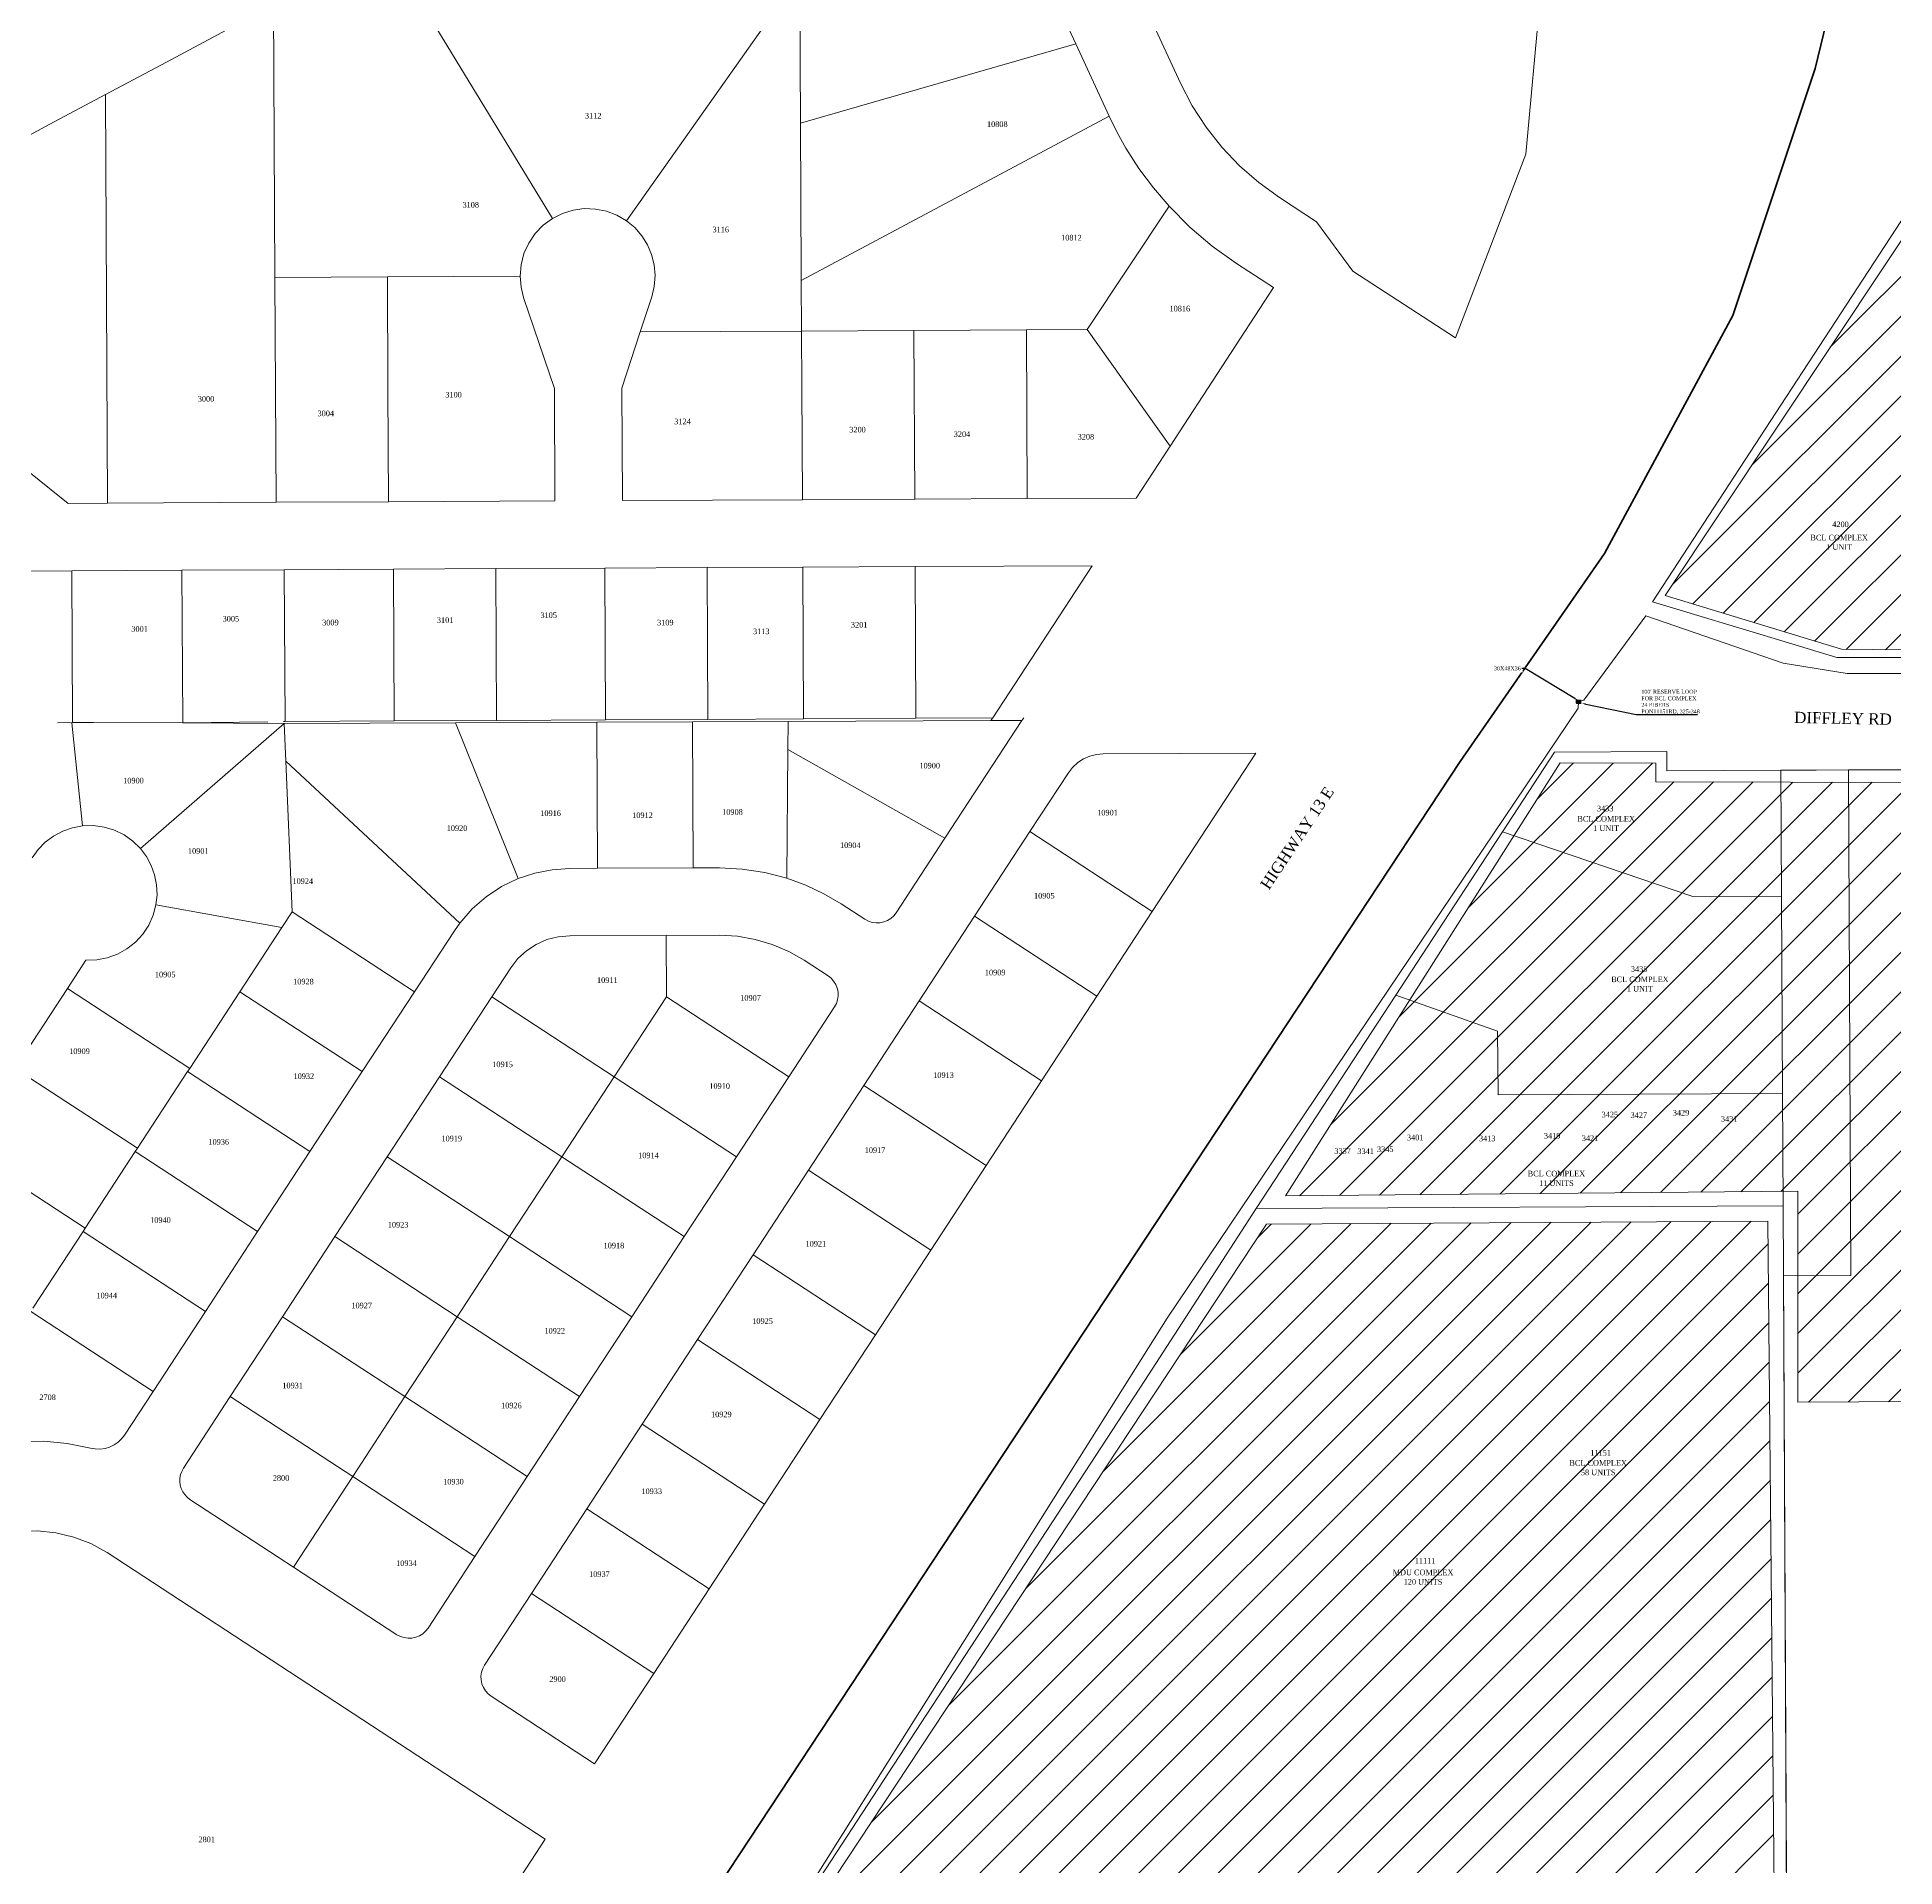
# Model space of a CAD drawing. Header units: feet. Extents: x 2819410 to 2831754, y 974571 to 993150.
# Drawn here: x 2823554 to 2825206, y 985920 to 987547 of the extents above; entities that cross this region are included whole.
import ezdxf
from ezdxf import colors
from ezdxf.entities.mleader import LeaderData, LeaderLine
from ezdxf.enums import TextEntityAlignment as Align
from ezdxf.lldxf.tags import DXFTag
from ezdxf.math import Vec2, Vec3

# ---------------------------------------------------------------- set-up
doc = ezdxf.new("R2010")
doc.units = ezdxf.units.FT
doc.header["$LTSCALE"] = 0.015
doc.header["$MEASUREMENT"] = 0
for name, color, linetype in [('432A', 112, '432A'), ('ADDRESSES', 7, 'Continuous'), ('DETAIL', 7, 'Continuous'), ('NOTES', 7, 'Continuous'), ('STREET NAME', 7, 'Continuous'), ('TAIL', 1, 'MST'), ('TELEPHONE STRUCT-PROP', 6, 'Continuous')]:
    doc.layers.add(name, color=color, linetype=linetype)
for name, color, linetype, lineweight in [('Dakota County Parcels', 7, 'Continuous', 5), ('Route_1_PSAs', 3, 'Continuous', 100), ('RUNNING LINE (UNDERGROUND)', 10, 'Continuous', 40)]:
    doc.layers.add(name, color=color, linetype=linetype, lineweight=lineweight)
doc.styles.add('Line', font='txt.shx', dxfattribs={"height": 3})
doc.styles.add('SIMPLEX', font='times.ttf', dxfattribs={"width": 0.8})
doc.styles.get("Standard").update_dxf_attribs({"font": 'times.ttf'})
doc.styles.add('Utilities', font='arial.ttf', dxfattribs={"height": 2.5})
tags = doc.linetypes.add('432A', pattern='A,80,-5,["432A",Line,S=1.5,R=0,X=0,Y=-1.5],-24', length=109).pattern_tags.tags
tags[6] = DXFTag(74, 10)
tags = doc.linetypes.add('MST', pattern='A,5,-5,5,-5,["TAIL",Line,S=1.5,R=0,X=0,Y=-1.5],-20', length=40).pattern_tags.tags
tags[10] = DXFTag(74, 10)

# ---------------------------------------------------------------- blocks, each defined once
blk = doc.blocks.new('ACMAP_ANN_TEMPLATE_AddressEagan')
at = {"layer": 'ADDRESSES', "style": 'SIMPLEX', "width": 0.8}
blk.add_attdef('ADDRESS', text='', height=5, dxfattribs=at).set_placement((0, 0), align=Align.CENTER)
blk = doc.blocks.new('NEW HH')
at = {"ltscale": 40, "true_color": 0xffffff}
h = blk.add_hatch(color=7, dxfattribs=at)
h.dxf.hatch_style = 1
h.paths.add_polyline_path([(-0.061, -0.031, 0.414214), (-0.046, -0.046), (0.046, -0.046, 0.414214), (0.061, -0.031), (0.061, 0.031, 0.414214), (0.046, 0.046), (-0.046, 0.046, 0.414214), (-0.061, 0.031)])
at = {"layer": 'RUNNING LINE (UNDERGROUND)', "color": 6, "lineweight": 0, "const_width": 0.005, "flags": 128}
blk.add_lwpolyline([(-0.061, 0.031), (-0.061, -0.031, 0.414214), (-0.046, -0.046), (0.046, -0.046, 0.414214), (0.061, -0.031), (0.061, 0.031, 0.414214), (0.046, 0.046), (-0.046, 0.046, 0.414214)], format="xyb", close=True, dxfattribs=at)
at = {"layer": 'TELEPHONE STRUCT-PROP', "color": 18, "true_color": 0x000000, "style": 'Utilities'}
blk.add_text('HH', height=0.05, dxfattribs=at).set_placement((0, 0), align=Align.MIDDLE_CENTER)

msp = doc.modelspace()

# ---------------------------------------------------------------- hatches: boundary and pattern name
at = {"layer": 'NOTES', "lineweight": 5, "ltscale": 50}
h = msp.add_hatch(dxfattribs=at)
h.set_pattern_fill('ANSI31', color=30, scale=200)
h.paths.add_polyline_path([(2824647, 986491.6), (2824251.5, 985892.9), (2824430.8, 985774.3), (2824483.5, 985728), (2824521.1, 985693.2), (2824577.5, 985613.5), (2824768.2, 985679), (2825100.3, 985679.9), (2825092.8, 986494.3)])
h.paths.add_polyline_path([(2825311.8, 987026.6), (2825407, 987026.6), (2825403.2, 987186.5), (2825318.7, 987526.3), (2825311.8, 987510.6)])
at = {"layer": 'TAIL', "lineweight": 5, "ltscale": 50}
h = msp.add_hatch(dxfattribs=at)
h.set_pattern_fill('ANSI31', color=5, scale=200)
h.paths.add_polyline_path([(2824663.8, 986516.6), (2825119.3, 986520.8), (2825119.5, 986333.1), (2825932.9, 986337.7), (2826219.2, 986836), (2825952.1, 986882.5), (2824993, 986885.1), (2824993, 986901.5), (2824908, 986901.9)])
h.paths.add_polyline_path([(2825609.1, 987931.8), (2826213.4, 988269.6), (2825841.9, 988268.2)])
h.paths.add_polyline_path([(2825316.1, 988431.7), (2825300.1, 988365.6), (2825363.9, 988293), (2825668.6, 988291.4), (2825950.1, 988660.4), (2825872.7, 988725)])
h.paths.add_polyline_path([(2826313.8, 988882.1), (2826358.6, 988842.8), (2826818.3, 989084.1), (2826835.7, 989062.2), (2827037.6, 989174.2), (2826885.1, 989399.2), (2826612.6, 989164.7), (2826392.3, 988956)])
h.paths.add_polyline_path([(2825327.2, 988472.5), (2825866.2, 988757.9), (2826166.1, 989082.2), (2826431.2, 989334.4), (2826719.6, 989589.2), (2825790.2, 989597), (2825520.1, 989188.8)])
h.paths.add_polyline_path([(2826329.7, 988793), (2826288, 988829.7), (2826189.5, 988722.3), (2826023.4, 988525.1), (2825842.6, 988300.7), (2825856.9, 988290.1), (2826240.7, 988286.9), (2826541.8, 988496.2)])
h.paths.add_polyline_path([(2825296.5, 987494.8), (2825001.5, 987050.8), (2825158.2, 987002.9), (2825297.8, 987001.5), (2825296.8, 987026.6)])

# ---------------------------------------------------------------- linework, layer by layer
at = {"layer": '432A', "lineweight": 5, "ltscale": 50, "flags": 128}
msp.add_lwpolyline([(2825470.1, 987181.9), (2825469.6, 987016.1), (2825402.7, 986986.3), (2825219.3, 986981.5), (2825163.1, 986981.5), (2825106.3, 986990.7), (2824984.1, 987032.8), (2824929.1, 986957.8), (2824924.4, 986956.3), (2824924.1, 986950.6), (2824558.7, 986407.9), (2824197.4, 985833.7), (2824363.9, 985723.3, -0.044213), (2824455.3, 985642.3), (2824492.3, 985678.7), (2824505.7, 985682.8)], format="xyb", dxfattribs=at)
at = {"layer": 'Dakota County Parcels', "lineweight": 5}
for p, q in [((2824877.4, 987443.3), (2824903.1, 987720)), ((2824423, 987658.5), (2824477.2, 987541.4)), ((2823863.7, 987629.6), (2824012, 987386.3)), ((2824077.8, 987384.1), (2824231.8, 987602.1)), ((2824232.5, 987471), (2824231.8, 987602.1)), ((2824518.9, 987617.9), (2824570.4, 987506.5)), ((2823664.3, 987523), (2823764, 987576.3)), ((2823765.2, 987333.6), (2823764, 987576.3)), ((2824232.5, 987471), (2824477.2, 987541.4)), ((2824477.2, 987541.4), (2824506.9, 987477.2)), ((2823614.4, 987496.4), (2823664.3, 987523)), ((2825104.2, 987220), (2825304.4, 987526.7)), ((2824570.4, 987506.5), (2824580.9, 987486.4)), ((2823564.5, 987469.7), (2823614.4, 987496.4)), ((2823616.2, 987132.9), (2823614.4, 987496.4)), ((2824580.9, 987486.4), (2824593.2, 987467.3)), ((2823434.8, 987400.3), (2823564.5, 987469.7)), ((2824233.2, 987336), (2824232.5, 987471)), ((2824233.2, 987331), (2824506.9, 987477.2)), ((2824506.9, 987477.2), (2824514, 987462.7)), ((2824514, 987462.7), (2824521.9, 987448.6)), ((2824593.2, 987467.3), (2824607.2, 987449.5)), ((2824521.9, 987448.6), (2824533.5, 987430.6)), ((2824607.2, 987449.5), (2824622.9, 987433.1)), ((2824814.9, 987279.9), (2824877.4, 987443.3)), ((2824533.5, 987430.6), (2824546.3, 987413.4)), ((2824622.9, 987433.1), (2824640, 987418.1)), ((2824546.3, 987413.4), (2824560.2, 987397.1)), ((2824640, 987418.1), (2824658.4, 987404.9)), ((2824658.4, 987404.9), (2824691.4, 987383.3)), ((2824020.9, 987390.7), (2824012, 987386.3)), ((2824030.4, 987393.7), (2824020.9, 987390.7)), ((2824040.2, 987395), (2824030.4, 987393.7)), ((2824050.2, 987394.6), (2824040.2, 987395)), ((2824059.9, 987392.7), (2824050.2, 987394.6)), ((2824069.2, 987389.1), (2824059.9, 987392.7)), ((2824077.8, 987384.1), (2824069.2, 987389.1)), ((2824487.4, 987287.3), (2824560.2, 987397.1)), ((2824560.2, 987397.1), (2824578.7, 987378.5)), ((2823996.6, 987372.8), (2823990.8, 987364.3)), ((2824003.7, 987380.2), (2823996.6, 987372.8)), ((2824012, 987386.3), (2824003.7, 987380.2)), ((2824085.1, 987378), (2824077.8, 987384.1)), ((2824091.3, 987370.8), (2824085.1, 987378)), ((2824096.4, 987362.8), (2824091.3, 987370.8)), ((2824578.7, 987378.5), (2824598.7, 987361.5)), ((2824691.4, 987383.3), (2824723.7, 987339.4)), ((2823986.6, 987354.9), (2823984, 987345)), ((2823990.8, 987364.3), (2823986.6, 987354.9)), ((2824100.1, 987354), (2824096.4, 987362.8)), ((2824102.4, 987344.8), (2824100.1, 987354)), ((2824598.7, 987361.5), (2824620.1, 987346.2)), ((2823984, 987345), (2823983.2, 987334.8)), ((2824103.2, 987335.4), (2824102.4, 987344.8)), ((2824620.1, 987346.2), (2824653.1, 987324.7)), ((2824723.7, 987339.4), (2824814.9, 987279.9)), ((2823765.2, 987333.6), (2823865.2, 987334.2)), ((2823766.2, 987133.7), (2823765.2, 987333.6)), ((2823865.2, 987334.2), (2823983.2, 987334.8)), ((2823865.7, 987234.2), (2823865.2, 987334.2)), ((2823983.2, 987334.8), (2823984, 987325.2)), ((2823984, 987325.2), (2823986.3, 987315.9)), ((2824100.2, 987316.4), (2824102.4, 987325.8)), ((2824102.4, 987325.8), (2824103.2, 987335.4)), ((2824233.2, 987331), (2824233.2, 987336)), ((2824233.4, 987286), (2824233.2, 987331)), ((2824561.1, 987183.7), (2824653.1, 987324.7)), ((2823986.3, 987315.9), (2824013.7, 987234.9)), ((2824090, 987285.3), (2824100.2, 987316.4)), ((2824073.7, 987235.2), (2824090, 987285.3)), ((2824090, 987285.3), (2824233.4, 987286)), ((2824233.4, 987286), (2824333.4, 987286.5)), ((2824233.7, 987236), (2824233.4, 987286)), ((2824333.4, 987286.5), (2824433.4, 987287)), ((2824334.2, 987136.5), (2824333.4, 987286.5)), ((2824433.4, 987287), (2824487.4, 987287.3)), ((2824434.2, 987137.1), (2824433.4, 987287)), ((2824487.4, 987287.3), (2824561.1, 987183.7)), ((2823866.2, 987134.2), (2823865.7, 987234.2)), ((2824013.7, 987234.9), (2824014.2, 987134.9)), ((2824074.2, 987135.2), (2824073.7, 987235.2)), ((2824234.2, 987136), (2824233.7, 987236)), ((2824990.1, 987045), (2825104.2, 987220)), ((2823523.5, 987179.1), (2823566.2, 987144.9)), ((2824531.1, 987137.5), (2824561.1, 987183.7)), ((2823566.2, 987144.9), (2823581.4, 987132.7)), ((2823581.4, 987132.7), (2823616.2, 987132.9)), ((2823616.2, 987132.9), (2823666.2, 987133.2)), ((2823666.2, 987133.2), (2823766.2, 987133.7)), ((2823766.2, 987133.7), (2823866.2, 987134.2)), ((2823866.2, 987134.2), (2824014.2, 987134.9)), ((2824074.2, 987135.2), (2824234.2, 987136)), ((2824234.2, 987136), (2824334.2, 987136.5)), ((2824334.2, 987136.5), (2824434.2, 987137.1)), ((2824434.2, 987137.1), (2824531.1, 987137.5)), ((2823584.6, 987072.8), (2823682.5, 987073.3)), ((2823682.5, 987073.3), (2823773.5, 987073.7)), ((2823683.2, 986938.1), (2823682.5, 987073.3)), ((2823773.5, 987073.7), (2823870.5, 987074.2)), ((2823774.2, 986938.7), (2823773.5, 987073.7)), ((2823870.5, 987074.2), (2823961.5, 987074.7)), ((2823871.2, 986939.2), (2823870.5, 987074.2)), ((2823961.5, 987074.7), (2824058.5, 987075.2)), ((2823962.2, 986939.7), (2823961.5, 987074.7)), ((2824058.5, 987075.2), (2824149.5, 987075.6)), ((2824059.2, 986940.2), (2824058.5, 987075.2)), ((2824149.5, 987075.6), (2824234.5, 987076)), ((2824150.2, 986940.5), (2824149.5, 987075.6)), ((2824234.5, 987076), (2824334.5, 987076.6)), ((2824235.2, 986941.1), (2824234.5, 987076)), ((2824334.5, 987076.6), (2824491.8, 987077.3)), ((2824335.1, 986941.6), (2824334.5, 987076.6)), ((2824403.4, 986941.8), (2824491.8, 987077.3)), ((2823486.3, 987072.3), (2823584.6, 987072.8)), ((2823585.3, 986937.8), (2823584.6, 987072.8)), ((2824990.1, 987045), (2825104.1, 987010.6)), ((2825104.1, 987010.6), (2825154, 986995.5)), ((2825104.1, 987010.6), (2825104.1, 987010.6)), ((2825154, 986995.5), (2825304.1, 986995.8)), ((2824150.2, 986940.5), (2824235.2, 986941.1)), ((2824235.2, 986941.1), (2824335.1, 986941.6)), ((2824335.1, 986941.6), (2824403.4, 986941.8)), ((2824401.9, 986939.5), (2824403.4, 986941.8)), ((2824429.4, 986939.6), (2824431, 986942)), ((2823571.8, 986937.5), (2823585.3, 986937.8)), ((2823584.7, 986937.6), (2823594.2, 986845.9)), ((2823585.3, 986937.8), (2823585.3, 986937.6)), ((2823585.3, 986937.8), (2823603.7, 986937.7)), ((2823603.2, 986937.7), (2823683.2, 986937.4)), ((2823645.6, 986825.6), (2823773.3, 986937)), ((2823683.2, 986937.4), (2823758.9, 986938.5)), ((2823683.2, 986937.4), (2823683.2, 986938.1)), ((2823683.2, 986937.4), (2823773.3, 986937)), ((2823772.8, 986938.6), (2823774.2, 986938.7)), ((2823773.3, 986937), (2823925.6, 986937.6)), ((2823774.8, 986903.4), (2823773.3, 986937)), ((2823774.2, 986938.7), (2823871.2, 986939.2)), ((2823871.2, 986939.2), (2823962.2, 986939.7)), ((2823925.6, 986937.6), (2824051.5, 986938.1)), ((2823925.6, 986937.6), (2823981.6, 986799.1)), ((2823962.2, 986939.7), (2824059.2, 986940.2)), ((2824051.5, 986938.1), (2824136.5, 986938.4)), ((2824052, 986808.1), (2824051.5, 986938.1)), ((2824059.2, 986940.2), (2824150.2, 986940.5)), ((2824136.5, 986938.4), (2824221.5, 986938.8)), ((2824137, 986808.5), (2824136.5, 986938.4)), ((2824221.3, 986913.8), (2824221.5, 986938.8)), ((2824221.5, 986938.8), (2824401.9, 986939.5)), ((2824361, 986835), (2824429.4, 986939.6)), ((2824401.9, 986939.5), (2824429.4, 986939.6)), ((2824220.5, 986799.4), (2824221.3, 986913.8)), ((2824221.3, 986913.8), (2824361, 986835)), ((2824489.7, 986907.9), (2824484.1, 986905.4)), ((2824495.6, 986909.4), (2824489.7, 986907.9)), ((2824501.7, 986909.9), (2824495.6, 986909.4)), ((2824501.7, 986909.9), (2824637.4, 986910.5)), ((2824545.3, 986769.7), (2824637.4, 986910.5)), ((2824856.6, 986840.5), (2824902.9, 986911.4)), ((2824902.9, 986911.4), (2825002.9, 986911.9)), ((2825002.9, 986911.9), (2825003, 986894.9)), ((2823780.6, 986769.4), (2823774.8, 986903.4)), ((2823774.8, 986903.4), (2823929.7, 986759.4)), ((2824436.5, 986840.9), (2824470.7, 986893.1)), ((2824474.5, 986897.9), (2824470.7, 986893.1)), ((2824479, 986902.1), (2824474.5, 986897.9)), ((2824484.1, 986905.4), (2824479, 986902.1)), ((2825003, 986894.9), (2825104.3, 986895.5)), ((2825104.3, 986895.5), (2825104.9, 986782.7)), ((2825104.3, 986895.5), (2825135.7, 986895.5)), ((2825135.7, 986895.5), (2825164.3, 986895.6)), ((2825164.3, 986895.6), (2825951.3, 986897.1)), ((2825166.6, 986445.7), (2825164.3, 986895.6)), ((2823585.1, 986844.2), (2823576.5, 986841.1)), ((2823594.2, 986845.9), (2823585.1, 986844.2)), ((2823603.7, 986846.1), (2823594.2, 986845.9)), ((2823613.2, 986844.8), (2823603.7, 986846.1)), ((2823622.4, 986842.1), (2823613.2, 986844.8)), ((2823631, 986837.8), (2823622.4, 986842.1)), ((2823561, 986831.3), (2823554.6, 986824.7)), ((2823568.4, 986836.8), (2823561, 986831.3)), ((2823576.5, 986841.1), (2823568.4, 986836.8)), ((2823638.8, 986832.3), (2823631, 986837.8)), ((2823645.6, 986825.6), (2823638.8, 986832.3)), ((2823651, 986818.5), (2823645.6, 986825.6)), ((2824317.5, 986768.5), (2824361, 986835)), ((2824387.3, 986765.5), (2824436.5, 986840.9)), ((2824436.5, 986840.9), (2824545.3, 986769.7)), ((2824761.8, 986695.2), (2824856.6, 986840.5)), ((2825025.9, 986782.9), (2824856.6, 986840.5)), ((2823554.6, 986824.7), (2823549.2, 986817.3)), ((2823655.2, 986810.6), (2823651, 986818.5)), ((2823658.2, 986802.2), (2823655.2, 986810.6)), ((2823660, 986793.4), (2823658.2, 986802.2)), ((2823660.4, 986784.5), (2823660, 986793.4)), ((2823981.6, 986799.1), (2823966.7, 986791.9)), ((2823996.4, 986803.8), (2823981.6, 986799.1)), ((2824011.6, 986806.8), (2823996.4, 986803.8)), ((2824027.1, 986808), (2824011.6, 986806.8)), ((2824027.1, 986808), (2824052, 986808.1)), ((2824052, 986808.1), (2824137, 986808.5)), ((2824137, 986808.5), (2824160.4, 986808.6)), ((2824180.7, 986807.4), (2824160.4, 986808.6)), ((2824200.8, 986804.3), (2824180.7, 986807.4)), ((2824220.5, 986799.4), (2824200.8, 986804.3)), ((2824237.2, 986793.1), (2824220.5, 986799.4)), ((2824253.3, 986785.4), (2824237.2, 986793.1)), ((2823656.9, 986766.3), (2823659.4, 986775.6)), ((2823659.4, 986775.6), (2823660.4, 986784.5)), ((2823659.4, 986775.6), (2823771.4, 986755.5)), ((2823952.9, 986782.7), (2823940.5, 986771.9)), ((2823966.7, 986791.9), (2823952.9, 986782.7)), ((2824268.8, 986776.5), (2824253.3, 986785.4)), ((2824268.8, 986776.5), (2824289.8, 986762.7)), ((2825104.9, 986782.7), (2825025.9, 986782.9)), ((2825104.9, 986782.7), (2825105.7, 986607.8)), ((2823652.9, 986757.6), (2823656.9, 986766.3)), ((2823771.4, 986755.5), (2823780.6, 986769.4)), ((2823780.6, 986769.4), (2823889.4, 986698.3)), ((2823929.7, 986759.4), (2823924.7, 986752.4)), ((2823940.5, 986771.9), (2823929.7, 986759.4)), ((2824289.8, 986762.7), (2824292.9, 986761.1)), ((2824292.9, 986761.1), (2824296.2, 986760)), ((2824296.2, 986760), (2824299.7, 986759.6)), ((2824299.7, 986759.6), (2824303.2, 986759.7)), ((2824303.2, 986759.7), (2824306.6, 986760.4)), ((2824306.6, 986760.4), (2824309.8, 986761.7)), ((2824309.8, 986761.7), (2824312.8, 986763.5)), ((2824312.8, 986763.5), (2824315.4, 986765.8)), ((2824315.4, 986765.8), (2824317.5, 986768.5)), ((2824338, 986690.2), (2824387.3, 986765.5)), ((2824387.3, 986765.5), (2824496.1, 986694.4)), ((2824496.1, 986694.4), (2824545.3, 986769.7)), ((2823641.1, 986742.5), (2823647.6, 986749.5)), ((2823647.6, 986749.5), (2823652.9, 986757.6)), ((2823734.1, 986698.3), (2823771.4, 986755.5)), ((2823889.4, 986698.3), (2823924.7, 986752.4)), ((2824007, 986744.6), (2823997.5, 986740.4)), ((2824017, 986747.1), (2824007, 986744.6)), ((2824027.3, 986748), (2824017, 986747.1)), ((2824027.3, 986748), (2824113.2, 986748.4)), ((2824113.2, 986748.4), (2824160.6, 986748.6)), ((2824113.4, 986693.8), (2824113.2, 986748.4)), ((2824176.5, 986747.6), (2824160.6, 986748.6)), ((2824192.2, 986744.8), (2824176.5, 986747.6)), ((2824207.4, 986740.3), (2824192.2, 986744.8)), ((2823580.6, 986701.2), (2823597.1, 986726.3)), ((2823597.1, 986726.3), (2823606.7, 986726.6)), ((2823606.7, 986726.6), (2823616.1, 986728.5)), ((2823616.1, 986728.5), (2823625.2, 986731.8)), ((2823625.2, 986731.8), (2823633.6, 986736.5)), ((2823633.6, 986736.5), (2823641.1, 986742.5)), ((2823981.3, 986727.7), (2823974.9, 986719.6)), ((2823988.9, 986734.7), (2823981.3, 986727.7)), ((2823997.5, 986740.4), (2823988.9, 986734.7)), ((2824222.1, 986734.1), (2824207.4, 986740.3)), ((2824235.9, 986726.3), (2824222.1, 986734.1)), ((2824235.9, 986726.3), (2824257, 986712.5)), ((2823958.1, 986693.8), (2823974.9, 986719.6)), ((2824259.7, 986710.3), (2824257, 986712.5)), ((2824262, 986707.7), (2824259.7, 986710.3)), ((2823534.1, 986630.1), (2823580.6, 986701.2)), ((2823580.6, 986701.2), (2823689.4, 986630.1)), ((2823689.4, 986630.1), (2823734.1, 986698.3)), ((2823734.1, 986698.3), (2823842.8, 986627.2)), ((2823842.8, 986627.2), (2823889.4, 986698.3)), ((2823911.6, 986622.6), (2823958.1, 986693.8)), ((2823958.1, 986693.8), (2824066.9, 986622.6)), ((2824066.9, 986622.6), (2824113.4, 986693.8)), ((2824113.4, 986693.8), (2824222.1, 986622.6)), ((2824263.9, 986704.8), (2824262, 986707.7)), ((2824265.1, 986701.5), (2824263.9, 986704.8)), ((2824265.9, 986698.1), (2824265.1, 986701.5)), ((2824265.5, 986691.2), (2824266, 986694.7)), ((2824266, 986694.7), (2824265.9, 986698.1)), ((2824446.8, 986619.1), (2824496.1, 986694.4)), ((2824637.8, 986505.5), (2824761.8, 986695.2)), ((2824852.4, 986663.2), (2824761.8, 986695.2)), ((2824222.1, 986622.6), (2824262.8, 986684.8)), ((2824262.8, 986684.8), (2824264.4, 986687.9)), ((2824264.4, 986687.9), (2824265.5, 986691.2)), ((2824288.8, 986614.9), (2824338, 986690.2)), ((2824338, 986690.2), (2824446.8, 986619.1)), ((2824852.9, 986606.6), (2824852.4, 986663.2)), ((2823534.1, 986630.1), (2823642.9, 986559)), ((2823642.9, 986559), (2823687.5, 986627.2)), ((2823687.5, 986627.2), (2823689.4, 986630.1)), ((2823687.5, 986627.2), (2823796.3, 986556)), ((2823796.3, 986556), (2823842.8, 986627.2)), ((2823865.1, 986551.5), (2823911.6, 986622.6)), ((2823911.6, 986622.6), (2824020.3, 986551.5)), ((2824020.3, 986551.5), (2824066.9, 986622.6)), ((2824066.9, 986622.6), (2824175.6, 986551.5)), ((2824175.6, 986551.5), (2824222.1, 986622.6)), ((2824239.5, 986539.6), (2824288.8, 986614.9)), ((2824288.8, 986614.9), (2824397.6, 986543.8)), ((2824397.6, 986543.8), (2824446.8, 986619.1)), ((2825105.7, 986607.8), (2824852.9, 986606.6)), ((2825105.7, 986607.8), (2825106.3, 986507.8)), ((2823487.6, 986559), (2823596.4, 986487.8)), ((2823596.4, 986487.8), (2823641, 986556)), ((2823641, 986556), (2823642.9, 986559)), ((2823641, 986556), (2823749.8, 986484.9)), ((2823749.8, 986484.9), (2823796.3, 986556)), ((2823818.5, 986480.4), (2823865.1, 986551.5)), ((2823865.1, 986551.5), (2823973.8, 986480.4)), ((2823973.8, 986480.4), (2824020.3, 986551.5)), ((2824020.3, 986551.5), (2824129.1, 986480.4)), ((2824129.1, 986480.4), (2824175.6, 986551.5)), ((2824190.3, 986464.3), (2824239.5, 986539.6)), ((2824239.5, 986539.6), (2824348.3, 986468.5)), ((2824348.3, 986468.5), (2824397.6, 986543.8)), ((2823549.9, 986416.7), (2823594.5, 986484.9)), ((2823594.5, 986484.9), (2823596.4, 986487.8)), ((2823594.5, 986484.9), (2823703.3, 986413.8)), ((2823703.3, 986413.8), (2823749.8, 986484.9)), ((2823772, 986409.2), (2823818.5, 986480.4)), ((2823818.5, 986480.4), (2823927.3, 986409.2)), ((2823927.3, 986409.2), (2823973.8, 986480.4)), ((2823973.8, 986480.4), (2824082.6, 986409.2)), ((2824082.6, 986409.2), (2824129.1, 986480.4)), ((2824141, 986389), (2824190.3, 986464.3)), ((2824190.3, 986464.3), (2824299.1, 986393.1)), ((2824299.1, 986393.1), (2824348.3, 986468.5)), ((2825166.6, 986445.7), (2825106.6, 986445.4)), ((2825108.8, 986007.6), (2825106.6, 986445.4)), ((2823548, 986413.8), (2823656.8, 986342.6)), ((2823656.8, 986342.6), (2823703.3, 986413.8)), ((2823725.5, 986338.1), (2823772, 986409.2)), ((2823772, 986409.2), (2823880.8, 986338.1)), ((2823880.8, 986338.1), (2823927.3, 986409.2)), ((2823927.3, 986409.2), (2824036.1, 986338.1)), ((2824036.1, 986338.1), (2824082.6, 986409.2)), ((2824091.8, 986313.7), (2824141, 986389)), ((2824141, 986389), (2824249.8, 986317.8)), ((2824249.8, 986317.8), (2824299.1, 986393.1)), ((2823631.5, 986303.9), (2823656.8, 986342.6)), ((2823683.8, 986274.4), (2823725.5, 986338.1)), ((2823725.5, 986338.1), (2823834.3, 986267)), ((2823834.3, 986267), (2823880.8, 986338.1)), ((2823880.8, 986338.1), (2823989.6, 986267)), ((2823989.6, 986267), (2824036.1, 986338.1)), ((2824042.5, 986238.3), (2824091.8, 986313.7)), ((2824091.8, 986313.7), (2824200.5, 986242.5)), ((2824200.5, 986242.5), (2824249.8, 986317.8)), ((2823559.6, 986298.4), (2823538.5, 986298.3)), ((2823580.5, 986296.4), (2823559.6, 986298.4)), ((2823622.1, 986295.1), (2823625.7, 986297.5)), ((2823625.7, 986297.5), (2823628.8, 986300.5)), ((2823628.8, 986300.5), (2823631.5, 986303.9)), ((2823601.2, 986292.3), (2823580.5, 986296.4)), ((2823601.2, 986292.3), (2823605.4, 986291.5)), ((2823605.4, 986291.5), (2823609.8, 986291.4)), ((2823609.8, 986291.4), (2823614.1, 986292)), ((2823614.1, 986292), (2823618.2, 986293.2)), ((2823618.2, 986293.2), (2823622.1, 986295.1)), ((2823680.7, 986265.6), (2823680.6, 986262.5)), ((2823681.3, 986268.7), (2823680.7, 986265.6)), ((2823682.3, 986271.6), (2823681.3, 986268.7)), ((2823683.8, 986274.4), (2823682.3, 986271.6)), ((2823781.7, 986186.5), (2823834.3, 986267)), ((2823834.3, 986267), (2823943, 986195.9)), ((2823943, 986195.9), (2823989.6, 986267)), ((2823680.6, 986262.5), (2823681, 986259.4)), ((2823681, 986259.4), (2823681.9, 986256.3)), ((2823681.9, 986256.3), (2823683.2, 986253.5)), ((2823683.2, 986253.5), (2823685, 986250.9)), ((2823685, 986250.9), (2823687.1, 986248.6)), ((2823687.1, 986248.6), (2823689.6, 986246.7)), ((2823689.6, 986246.7), (2823781.7, 986186.5)), ((2823993.3, 986163), (2824042.5, 986238.3)), ((2824042.5, 986238.3), (2824151.3, 986167.2)), ((2824151.3, 986167.2), (2824200.5, 986242.5)), ((2823554, 986218.6), (2823537.6, 986218)), ((2823570.3, 986217), (2823554, 986218.6)), ((2823586.3, 986213.2), (2823570.3, 986217)), ((2823601.5, 986207.3), (2823586.3, 986213.2)), ((2823615.9, 986199.4), (2823601.5, 986207.3)), ((2823615.9, 986199.4), (2824005.6, 985944.5)), ((2823781.7, 986186.5), (2823873.7, 986126.3)), ((2823901.4, 986132.1), (2823943, 986195.9)), ((2824102, 986091.9), (2824151.3, 986167.2)), ((2823951.6, 986099.3), (2823993.3, 986163)), ((2823993.3, 986163), (2824102, 986091.9)), ((2823899.2, 986129.4), (2823901.4, 986132.1)), ((2823873.7, 986126.3), (2823876.8, 986124.7)), ((2823876.8, 986124.7), (2823880.1, 986123.7)), ((2823880.1, 986123.7), (2823883.5, 986123.2)), ((2823883.5, 986123.2), (2823887, 986123.3)), ((2823887, 986123.3), (2823890.4, 986124)), ((2823890.4, 986124), (2823893.6, 986125.3)), ((2823893.6, 986125.3), (2823896.6, 986127.1)), ((2823896.6, 986127.1), (2823899.2, 986129.4)), ((2823951.6, 986099.3), (2823950, 986096.2)), ((2823948.9, 986092.9), (2823948.4, 986089.5)), ((2823948.4, 986089.5), (2823948.5, 986086)), ((2823948.5, 986086), (2823949.2, 986082.6)), ((2823950, 986096.2), (2823948.9, 986092.9)), ((2823949.2, 986082.6), (2823950.5, 986079.4)), ((2824049.4, 986011.4), (2824102, 986091.9)), ((2823950.5, 986079.4), (2823952.4, 986076.4)), ((2823952.4, 986076.4), (2823954.7, 986073.8)), ((2823954.7, 986073.8), (2823957.4, 986071.6)), ((2823957.4, 986071.6), (2824049.4, 986011.4)), ((2825110.5, 985671.6), (2825108.8, 986007.6)), ((2823806.7, 985640.3), (2824005.6, 985944.5))]:
    msp.add_line(p, q, dxfattribs=at)
msp.add_lwpolyline([(2825110.7, 985616.8), (2825106.3, 986507.8), (2824637.8, 986505.5), (2824538.6, 986352.3), (2824310.9, 986003.4), (2824236.7, 985889.8), (2824393.7, 985787.3), (2824424.1, 985765.9), (2824453, 985742.5), (2824480.3, 985717.3), (2824506, 985690.4), (2824529.9, 985661.9), (2824551.9, 985631.9), (2824572, 985600.6), (2824772.8, 985669.9), (2824810.5, 985670.1), (2824860.5, 985670.3), (2824910.5, 985670.6), (2825010.5, 985671.1), (2825110.5, 985671.6)], dxfattribs=at)
at = {"layer": 'NOTES', "color": 5, "lineweight": 5, "ltscale": 50, "flags": 128}
msp.add_lwpolyline([(2825296.5, 987494.8), (2825001.5, 987050.8), (2825158.2, 987002.9), (2825297.8, 987001.5), (2825296.8, 987026.6), (2825296.5, 987494.8)], dxfattribs=at)
msp.add_lwpolyline([(2824663.8, 986516.6), (2825119.3, 986520.8), (2825119.5, 986333.1), (2825932.9, 986337.7), (2826219.2, 986836), (2825952.1, 986882.5), (2824993, 986885.1), (2824993, 986901.5), (2824908, 986901.9)], close=True, dxfattribs=at)
at = {"layer": 'NOTES', "color": 30, "lineweight": 5, "ltscale": 50, "flags": 128}
msp.add_lwpolyline([(2824647, 986491.6), (2824251.5, 985892.9), (2824430.8, 985774.3), (2824483.5, 985728), (2824521.1, 985693.2), (2824577.5, 985613.5), (2824768.2, 985679), (2825100.3, 985679.9), (2825092.8, 986494.3)], close=True, dxfattribs=at)
at = {"layer": 'Route_1_PSAs', "flags": 128}
for points in [[(2825606.1, 989663), (2825151, 988309.7), (2825221.6, 987877.9), (2825134.8, 987519.6), (2825061.5, 987299.8), (2824947.5, 987088.1), (2824819, 986903.2)], [(2824819, 986903.2), (2823555.3, 984985.7), (2824078.5, 984481.3), (2825138.9, 984343.6), (2826443.1, 984290), (2826358.9, 985935.1), (2826348.3, 986402.2), (2826343.1, 986659.3), (2826342.2, 987012.9), (2826429.5, 987291.6), (2826682.8, 987516), (2826879.8, 987762.6), (2826998.5, 987979.9), (2827107.1, 988394.1), (2827133.2, 988640.5), (2827116.9, 988875.8), (2827098, 989121.2), (2826753.3, 989621.4)]]:
    msp.add_lwpolyline(points, dxfattribs=at)

# ---------------------------------------------------------------- block references
at = {"lineweight": 5, "xscale": 39.99999999999997, "yscale": 39.99999999999997, "zscale": 39.99999999999997, "rotation": 359.9959228519235}
msp.add_blockref('NEW HH', (2824924.4, 986956.3), dxfattribs=at)
at = {"layer": 'ADDRESSES', "lineweight": 5}
for p, values in [((2824048.2, 987475.1), {'ADDRESS': '3112'}), ((2824407.5, 987467.6), {'ADDRESS': '10808'}), ((2823939.3, 987395.8), {'ADDRESS': '3108'}), ((2824161.6, 987373.9), {'ADDRESS': '3116'}), ((2824473.4, 987366.6), {'ADDRESS': '10812'}), ((2824569.8, 987303.5), {'ADDRESS': '10816'}), ((2823703.9, 987223.2), {'ADDRESS': '3000'}), ((2823924, 987226.9), {'ADDRESS': '3100'}), ((2823810.4, 987210.3), {'ADDRESS': '3004'}), ((2824127.6, 987203.1), {'ADDRESS': '3124'}), ((2824283.2, 987195.8), {'ADDRESS': '3200'}), ((2824376.1, 987191.8), {'ADDRESS': '3204'}), ((2824486.3, 987189.5), {'ADDRESS': '3208'}), ((2825157.3, 987111.6), {'ADDRESS': '4200'}), ((2825156.1, 987099.8), {'ADDRESS': 'BCL COMPLEX'}), ((2825156.1, 987091.4), {'ADDRESS': '1 UNIT'}), ((2823644.8, 987018.5), {'ADDRESS': '3001'}), ((2823726, 987027.6), {'ADDRESS': '3005'}), ((2823814.5, 987024.2), {'ADDRESS': '3009'}), ((2823916.5, 987026.4), {'ADDRESS': '3101'}), ((2824008.6, 987030.8), {'ADDRESS': '3105'}), ((2824112.3, 987024.2), {'ADDRESS': '3109'}), ((2824284.7, 987022.2), {'ADDRESS': '3201'}), ((2824197.6, 987016.4), {'ADDRESS': '3113'}), ((2824347.4, 986896.9), {'ADDRESS': '10900'}), ((2823639.4, 986883.6), {'ADDRESS': '10900'}), ((2824010.3, 986854.6), {'ADDRESS': '10916'}), ((2824172, 986855.7), {'ADDRESS': '10908'}), ((2824505.5, 986855.1), {'ADDRESS': '10901'}), ((2824948.1, 986858.8), {'ADDRESS': '3433'}), ((2823927.1, 986841.3), {'ADDRESS': '10920'}), ((2824092, 986852.8), {'ADDRESS': '10912'}), ((2824948.9, 986849.6), {'ADDRESS': 'BCL COMPLEX'}), ((2824948.9, 986841.2), {'ADDRESS': '1 UNIT'}), ((2823697, 986821), {'ADDRESS': '10901'}), ((2824276.8, 986826.1), {'ADDRESS': '10904'}), ((2823789.9, 986794.2), {'ADDRESS': '10924'}), ((2824449.3, 986781.2), {'ADDRESS': '10905'}), ((2823667.6, 986711.1), {'ADDRESS': '10905'}), ((2823790.5, 986704.8), {'ADDRESS': '10928'}), ((2824060.7, 986706.1), {'ADDRESS': '10911'}), ((2824405.6, 986712.9), {'ADDRESS': '10909'}), ((2824978.9, 986706.8), {'ADDRESS': 'BCL COMPLEX'}), ((2824978.2, 986716), {'ADDRESS': '3435'}), ((2824188.1, 986690.3), {'ADDRESS': '10907'}), ((2824978.9, 986698.4), {'ADDRESS': '1 UNIT'}), ((2823591.4, 986642.9), {'ADDRESS': '10909'}), ((2823967.6, 986631.2), {'ADDRESS': '10915'}), ((2823790.9, 986620.7), {'ADDRESS': '10932'}), ((2824160.6, 986611.9), {'ADDRESS': '10910'}), ((2824359.7, 986621.6), {'ADDRESS': '10913'}), ((2824952.2, 986586.5), {'ADDRESS': '3425'}), ((2824978, 986586), {'ADDRESS': '3427'}), ((2825015.5, 986588.1), {'ADDRESS': '3429'}), ((2825058.3, 986582.6), {'ADDRESS': '3431'}), ((2823715.2, 986562.2), {'ADDRESS': '10936'}), ((2823922.4, 986565.2), {'ADDRESS': '10919'}), ((2824779.1, 986566.1), {'ADDRESS': '3401'}), ((2824843.2, 986565.3), {'ADDRESS': '3413'}), ((2824900.9, 986567.6), {'ADDRESS': '3419'}), ((2824934.6, 986565.5), {'ADDRESS': '3421'}), ((2824097.3, 986550.2), {'ADDRESS': '10914'}), ((2824298.8, 986554.9), {'ADDRESS': '10917'}), ((2824714.5, 986554.1), {'ADDRESS': '3337'}), ((2824735, 986553.9), {'ADDRESS': '3341'}), ((2824752.5, 986555.7), {'ADDRESS': '3345'}), ((2824904.7, 986534), {'ADDRESS': 'BCL COMPLEX'}), ((2824904.7, 986525.5), {'ADDRESS': '11 UNITS'}), ((2823663.4, 986492.7), {'ADDRESS': '10940'}), ((2823874.7, 986488.5), {'ADDRESS': '10923'}), ((2824066.6, 986470), {'ADDRESS': '10918'}), ((2824246.2, 986471.6), {'ADDRESS': '10921'}), ((2823615.6, 986425.5), {'ADDRESS': '10944'}), ((2823842.3, 986416.6), {'ADDRESS': '10927'}), ((2824014, 986394.1), {'ADDRESS': '10922'}), ((2824198.8, 986402.8), {'ADDRESS': '10925'}), ((2823780.9, 986345.5), {'ADDRESS': '10931'}), ((2823563, 986335), {'ADDRESS': '2708'}), ((2823975.4, 986327.7), {'ADDRESS': '10926'}), ((2824162.1, 986319.8), {'ADDRESS': '10929'}), ((2824941.8, 986276.6), {'ADDRESS': 'BCL COMPLEX'}), ((2824944, 986285.7), {'ADDRESS': '11151'}), ((2823770.6, 986263.2), {'ADDRESS': '2800'}), ((2823923.9, 986259.9), {'ADDRESS': '10930'}), ((2824941.8, 986268.2), {'ADDRESS': '58 UNITS'}), ((2824100.2, 986251.4), {'ADDRESS': '10933'}), ((2823882.1, 986187.4), {'ADDRESS': '10934'}), ((2824053.7, 986177.7), {'ADDRESS': '10937'}), ((2824786.1, 986179.2), {'ADDRESS': 'MDU COMPLEX'}), ((2824787.9, 986189.5), {'ADDRESS': '11111'}), ((2824786.1, 986170.8), {'ADDRESS': '120 UNITS'}), ((2824016.5, 986084.3), {'ADDRESS': '2900'}), ((2823704.5, 985941.7), {'ADDRESS': '2801'})]:
    msp.add_blockref('ACMAP_ANN_TEMPLATE_AddressEagan', p, dxfattribs=at).add_auto_attribs(values)

# ---------------------------------------------------------------- texts
at = {"layer": 'STREET NAME', "lineweight": 5, "ltscale": 40, "char_height": 10, "attachment_point": 1}
for s, insert, rotation in [('DIFFLEY RD', (2825116.2, 986947.4), 358.8707), ('HIGHWAY 13 E', (2824640.7, 986793.8), 56.4326)]:
    msp.add_mtext(s, dxfattribs=dict(at, insert=insert, rotation=rotation))

# ---------------------------------------------------------------- next in the draw order: leaders
at = {"layer": 'DETAIL', "lineweight": 5, "ltscale": 5}
ml = msp.add_multileader_mtext('Standard', dxfattribs=at)
ml.set_content('30X48X36', color=256)
ml.set_leader_properties()
ml.build(insert=Vec2(0, 0))
ml.multileader.update_dxf_attribs({"has_text_frame": 1, "text_left_attachment_type": 2, "text_right_attachment_type": 2, "dogleg_length": 3})
ctx = ml.context
ctx.base_point, ctx.char_height, ctx.landing_gap_size, ctx.plane_origin = Vec3(2824848.4, 986985.9), 3.5, 1.5, Vec3(2824951.2, 986991.4)
ctx.left_attachment, ctx.right_attachment, ctx.text_align_type = 2, 2, 1
notes = []
notes.append((ctx, [(0, (1, 1, 0), (2824876.9, 986985.9), (-1, 0), 3, [(0, [(2824924.6, 986957)], 0, [])])]))
ctx.mtext.insert, ctx.mtext.alignment, ctx.mtext.flow_direction = Vec3(2824861.1, 986987.7), 2, 5
ctx.mtext.has_bg_fill, ctx.mtext.bg_color, ctx.mtext.bg_scale_factor, ctx.mtext.bg_transparency, ctx.mtext.use_window_bg_color = 1, -1027028792, 1.5, 0, 1
for ctx, leaders in notes:
    for number, flags, end, landing, length, lines in leaders:
        leader = LeaderData()
        leader.index, (leader.has_last_leader_line, leader.has_dogleg_vector, leader.attachment_direction) = number, flags
        leader.last_leader_point, leader.dogleg_vector, leader.dogleg_length = Vec3(end), Vec3(landing), length
        for number, points, colour, breaks in lines:
            line = LeaderLine()
            line.index, line.vertices, line.color, line.breaks = number, Vec3.list(points), colors.encode_raw_color(colour), breaks
            leader.lines.append(line)
        ctx.leaders.append(leader)

# ---------------------------------------------------------------- next in the draw order: leaders
ml = msp.add_multileader_mtext('Standard', dxfattribs=at)
ml.set_content("100' RESERVE LOOP\\PFOR BCL COMPLEX   ^J24 FIBERS^JPON11151RD, 325-348", color=256)
ml.set_leader_properties()
ml.build(insert=Vec2(0, 0))
ml.multileader.update_dxf_attribs({"text_left_attachment_type": 5, "text_right_attachment_type": 5, "dogleg_length": 3})
ctx = ml.context
ctx.base_point, ctx.char_height, ctx.landing_gap_size, ctx.plane_origin = Vec3(2824978.7, 986945), 3.5, 1.5, Vec3(2825100.3, 986942.5)
ctx.left_attachment, ctx.right_attachment = 5, 5
notes = []
notes.append((ctx, [(1, (1, 1, 0), (2824975.7, 986945), (1, 0), 3, [(0, [(2824926.8, 986955)], 0, [])])]))
ctx.mtext.insert, ctx.mtext.flow_direction = Vec3(2824980.2, 986966.9), 5
ctx.mtext.has_bg_fill, ctx.mtext.bg_color, ctx.mtext.bg_scale_factor, ctx.mtext.bg_transparency, ctx.mtext.use_window_bg_color = 1, -1027028792, 1.5, 0, 1
for ctx, leaders in notes:
    for number, flags, end, landing, length, lines in leaders:
        leader = LeaderData()
        leader.index, (leader.has_last_leader_line, leader.has_dogleg_vector, leader.attachment_direction) = number, flags
        leader.last_leader_point, leader.dogleg_vector, leader.dogleg_length = Vec3(end), Vec3(landing), length
        for number, points, colour, breaks in lines:
            line = LeaderLine()
            line.index, line.vertices, line.color, line.breaks = number, Vec3.list(points), colors.encode_raw_color(colour), breaks
            leader.lines.append(line)
        ctx.leaders.append(leader)

doc.saveas('drawing.dxf')
